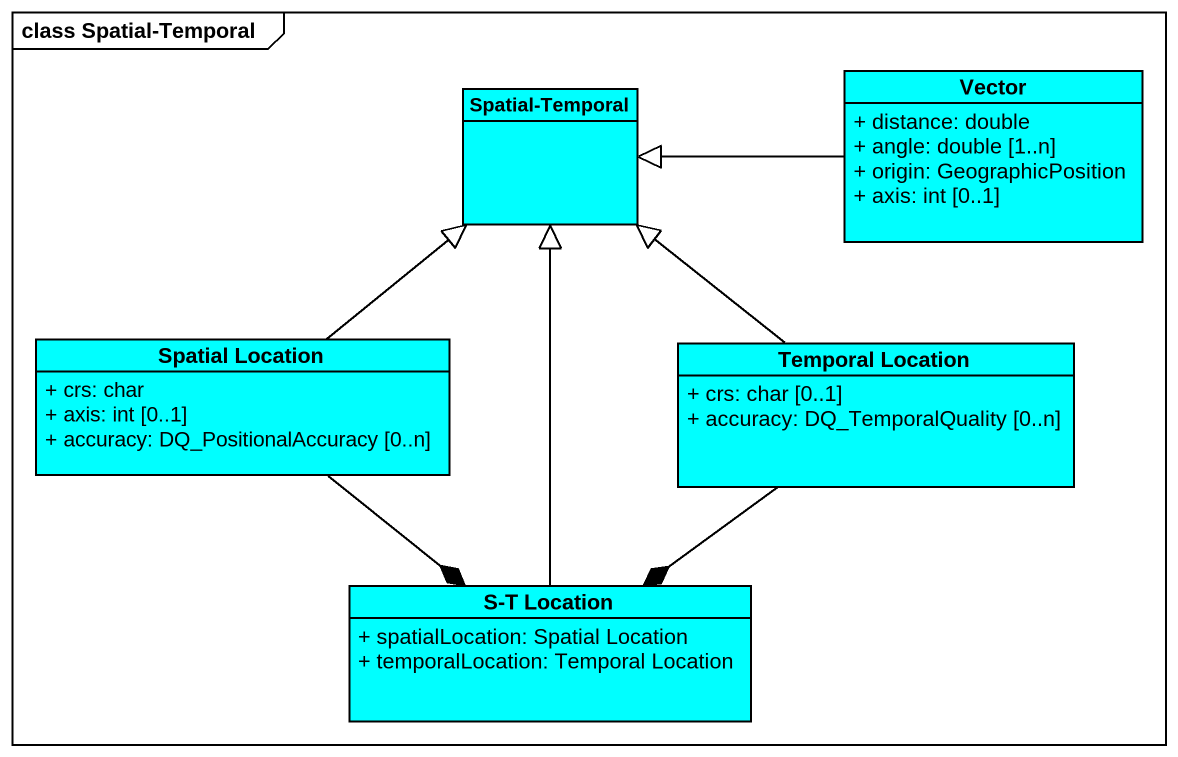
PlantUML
@startuml
mainframe class Spatial-Temporal
hide circle
hide empty members
skinparam classAttributeIconSize 0
class "Spatial-Temporal" as Spatial_Temporal #00FFFF
class Vector #00FFFF {
  + distance: double
  + angle: double [1..n]
  + origin: GeographicPosition
  + axis: int [0..1]
}
class "Spatial Location" as Spatial_Location #00FFFF {
  + crs: char
  + axis: int [0..1]
  + accuracy: DQ_PositionalAccuracy [0..n]
}
class "Temporal Location" as Temporal_Location #00FFFF {
  + crs: char [0..1]
  + accuracy: DQ_TemporalQuality [0..n]
}
class "S-T Location" as S_T_Location #00FFFF {
  + spatialLocation: Spatial Location
  + temporalLocation: Temporal Location
}
Vector -left-|> Spatial_Temporal
Spatial_Location -up-|> Spatial_Temporal
Spatial_Location --* S_T_Location
Temporal_Location -up-|> Spatial_Temporal
Temporal_Location --* S_T_Location
S_T_Location -up-|> Spatial_Temporal
@enduml
